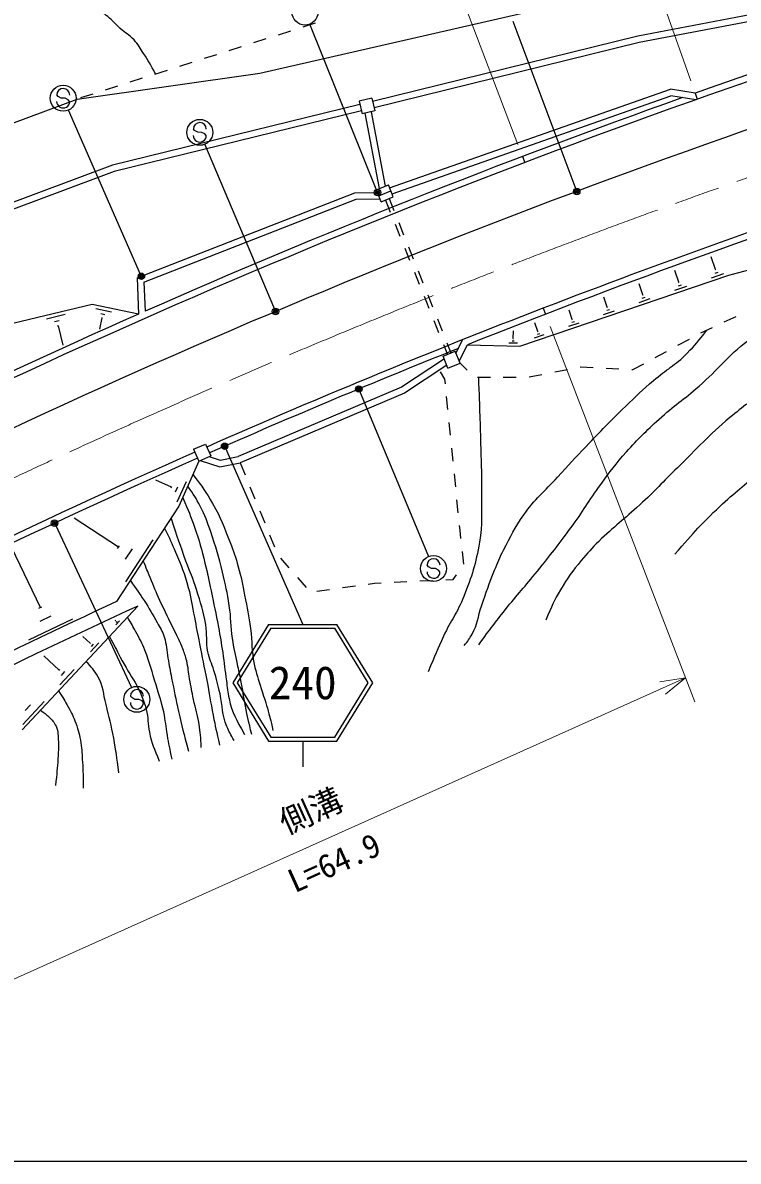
# Model space of a CAD drawing. Units: millimetres, scale not verified. Extents: x 0 to 700000, y -47500 to 447500.
# Drawn here: x 102851 to 158020, y 205000 to 292822 of the extents above; entities that cross this region are included whole.
import ezdxf
from ezdxf.enums import TextEntityAlignment as Align

# ---------------------------------------------------------------- set-up
doc = ezdxf.new("R2010")
doc.units = ezdxf.units.MM
doc.header["$LTSCALE"] = 1000
doc.header["$PDMODE"] = 32
doc.header["$PDSIZE"] = 500
doc.linetypes.add('CHAIN', pattern=[18.5, 12, -1.5, 3.5, -1.5])
for name, color, linetype, lineweight in [('M-STR-HTXT', 7, 'Continuous', 25), ('M-TTL-BAND', 7, 'Continuous', 25), ('S-TTL', 7, 'Continuous', 25)]:
    doc.layers.add(name, color=color, linetype=linetype, lineweight=lineweight)
doc.styles.add('@ＭＳ ゴシック', font='')
doc.styles.add('ＭＳ ゴシック', font='')
doc.styles.get('@ＭＳ ゴシック').set_extended_font_data('@MS Gothic')
doc.styles.get('ＭＳ ゴシック').set_extended_font_data('MS Gothic')

msp = doc.modelspace()

# ---------------------------------------------------------------- linework, layer by layer
at = {"layer": 'M-STR-HTXT'}
for p, q in [((130150, 279869), (124984, 292720)), ((145515, 279952), (140654, 292921)), ((105567, 287139), (105467, 287257)), ((105812, 286999), (105567, 287139)), ((106113, 286997), (105812, 286999)), ((106358, 286885), (106113, 286997)), ((106464, 286749), (106358, 286885)), ((111935, 273402), (106364, 286083)), ((116104, 284510), (116005, 284628)), ((116349, 284371), (116104, 284510)), ((116650, 284368), (116349, 284371)), ((116895, 284256), (116650, 284368)), ((117001, 284120), (116895, 284256)), ((122283, 270692), (116889, 283448)), ((128819, 264432), (134136, 251644)), ((118477, 260018), (124436, 246416)), ((105364, 254083), (111227, 241535)), ((134125, 250861), (134025, 250979)), ((134370, 250721), (134125, 250861)), ((134670, 250719), (134370, 250721)), ((134916, 250607), (134670, 250719)), ((135021, 250471), (134916, 250607)), ((121800, 246416), (119036, 241916)), ((121968, 246116), (119388, 241916)), ((121800, 246416), (127072, 246416)), ((121968, 246116), (126904, 246116)), ((129484, 241916), (126904, 246116)), ((129836, 241916), (127072, 246416)), ((119036, 241916), (121800, 237416)), ((119388, 241916), (121968, 237716)), ((126904, 237716), (129484, 241916)), ((127072, 237416), (129836, 241916)), ((111255, 240770), (111155, 240888)), ((111500, 240631), (111255, 240770)), ((111800, 240628), (111500, 240631)), ((112045, 240516), (111800, 240628)), ((112151, 240380), (112045, 240516)), ((121800, 237416), (127072, 237416)), ((121968, 237716), (126904, 237716)), ((124436, 237416), (124436, 235416))]:
    msp.add_line(p, q, dxfattribs=at)
for centre, radius in [((124611, 293648), 1000), ((105962, 286998), 1000), ((116500, 284369), 1000), ((130206, 279730), 150), ((130206, 279730), 120), ((130206, 279730), 90), ((130206, 279730), 60), ((130206, 279730), 30), ((145568, 279812), 150), ((145568, 279812), 120), ((145568, 279812), 90), ((145568, 279812), 60), ((145568, 279812), 30), ((111995, 273265), 150), ((111995, 273265), 120), ((111995, 273265), 90), ((111995, 273265), 60), ((111995, 273265), 30), ((122341, 270554), 150), ((122341, 270554), 120), ((122341, 270554), 90), ((122341, 270554), 60), ((122341, 270554), 30), ((128762, 264571), 150), ((128762, 264571), 120), ((128762, 264571), 90), ((128762, 264571), 60), ((128762, 264571), 30), ((118417, 260155), 150), ((118417, 260155), 120), ((118417, 260155), 90), ((118417, 260155), 60), ((118417, 260155), 30), ((105301, 254219), 150), ((105301, 254219), 120), ((105301, 254219), 90), ((105301, 254219), 60), ((105301, 254219), 30), ((134520, 250720), 1000), ((111650, 240629), 1000)]:
    msp.add_circle(centre, radius, dxfattribs=at)
for centre, start, end in [((105967, 287253), 359.55488, 179.55488), ((105964, 286753), 179.55488, 359.55488), ((116505, 284624), 359.55488, 179.55488), ((116501, 284124), 179.55488, 359.55488), ((134525, 250975), 359.55488, 179.55488), ((134521, 250475), 179.55488, 359.55488), ((111655, 240884), 359.55488, 179.55488), ((111651, 240384), 179.55488, 359.55488)]:
    msp.add_arc(centre, 500, start, end, dxfattribs=at)
for p in [(130206, 279730), (145568, 279812), (111995, 273265), (122341, 270554), (128762, 264571), (118417, 260155), (105301, 254219)]:
    msp.add_point(p, dxfattribs=at)
at = {"layer": 'M-TTL-BAND'}
msp.add_line((40000, 205000), (579000, 205000), dxfattribs=at)
at = {"layer": 'M-TTL-BAND', "color": 2, "linetype": 'CHAIN', "lineweight": 13}
msp.add_arc((357366, -285302), 600000, 108.27097, 117.67703, dxfattribs=at)
at = {"layer": 'S-TTL', "lineweight": 13}
for p, q in [((154359, 288336), (144004, 317597)), ((141031, 283443), (130001, 312440)), ((143510, 269401), (154677, 240435)), ((98188, 217259), (153958, 242302)), ((153958, 242302), (151983, 241982)), ((152407, 241038), (153958, 242302))]:
    msp.add_line(p, q, dxfattribs=at)
at = {"layer": 'S-TTL'}
for p, q in [((181896, 297841), (150276, 291778)), ((180728, 297108), (150382, 291290)), ((121118, 288941), (149201, 295370)), ((125408, 292787), (124455, 292483)), ((121597, 291573), (120644, 291270)), ((123503, 292180), (122550, 291876)), ((150276, 291778), (129822, 286759)), ((119691, 290966), (118738, 290663)), ((150382, 291290), (129941, 286273)), ((117785, 290359), (116833, 290056)), ((107047, 286939), (121118, 288941)), ((113974, 289145), (113021, 288842)), ((115880, 289752), (114927, 289449)), ((112068, 288538), (111116, 288235)), ((108257, 287324), (107304, 287021)), ((110163, 287931), (109210, 287628)), ((131141, 280086), (152786, 287701)), ((131327, 279622), (152832, 287187)), ((154693, 287393), (152786, 287701)), ((154739, 286879), (152832, 287187)), ((154693, 287393), (154860, 286922)), ((98313, 283664), (107047, 286939)), ((128851, 286520), (109759, 281835)), ((129763, 287001), (128791, 286763)), ((128791, 286763), (129030, 285792)), ((129763, 287001), (130001, 286030)), ((128970, 286035), (109907, 281356)), ((130001, 286030), (129030, 285792)), ((130348, 280037), (129246, 285845)), ((130821, 280227), (129733, 285964)), ((141386, 282509), (141564, 282041)), ((109759, 281835), (97007, 277067)), ((109907, 281356), (97075, 276558)), ((157303, 273344), (187835, 281756)), ((130120, 279946), (131048, 280318)), ((131420, 279390), (131048, 280318)), ((111684, 273143), (128456, 279706)), ((128456, 279706), (130056, 279728)), ((130492, 279017), (130120, 279946)), ((130306, 279482), (131234, 279854)), ((130492, 279017), (131420, 279390)), ((112196, 272807), (128554, 279207)), ((128554, 279207), (130406, 279233)), ((130817, 279148), (131189, 278220)), ((131096, 279259), (131468, 278331)), ((131562, 277292), (131934, 276363)), ((131840, 277403), (132212, 276475)), ((132306, 275435), (132678, 274507)), ((132585, 275547), (132957, 274619)), ((156275, 273795), (155942, 274779)), ((111684, 273143), (111783, 270347)), ((133051, 273579), (133423, 272651)), ((133329, 273691), (133701, 272763)), ((141167, 267868), (157303, 273344)), ((153444, 272809), (153133, 273723)), ((155958, 273151), (156919, 273478)), ((156237, 273514), (156477, 273596)), ((156245, 273785), (156305, 273805)), ((112196, 272807), (112276, 270564)), ((150657, 271838), (150370, 272685)), ((153141, 272196), (154057, 272506)), ((153407, 272541), (153636, 272619)), ((153415, 272799), (153472, 272818)), ((133795, 271723), (134167, 270795)), ((134074, 271834), (134446, 270906)), ((147916, 270883), (147651, 271663)), ((150370, 271255), (151240, 271551)), ((150622, 271584), (150840, 271658)), ((150630, 271829), (150684, 271847)), ((108212, 271100), (96520, 268283)), ((111783, 270347), (108212, 271100)), ((108483, 270787), (109685, 270533)), ((142970, 270801), (143150, 270334)), ((145218, 269944), (144976, 270658)), ((147642, 270330), (148469, 270610)), ((147882, 270642), (148089, 270712)), ((147890, 270875), (147941, 270892)), ((104689, 269994), (106115, 270337)), ((105309, 269766), (105666, 269852)), ((108957, 270059), (108774, 269190)), ((108870, 270391), (109171, 270328)), ((108920, 270067), (108995, 270051)), ((134540, 269866), (134912, 268938)), ((134818, 269978), (135190, 269050)), ((142563, 269019), (142343, 269668)), ((144959, 269419), (145742, 269685)), ((145186, 269715), (145382, 269781)), ((145193, 269935), (145242, 269952)), ((157824, 270150), (156919, 269724)), ((105529, 269442), (105618, 269463)), ((105573, 269453), (105938, 267940)), ((140672, 268458), (140689, 269066)), ((142319, 268523), (143059, 268775)), ((142534, 268803), (142719, 268865)), ((142540, 269011), (142586, 269027)), ((156014, 269299), (155109, 268873)), ((135284, 268010), (135592, 267244)), ((135563, 268122), (135870, 267355)), ((136257, 267330), (136790, 268379)), ((136505, 266713), (137150, 267984)), ((137150, 267984), (141167, 267868)), ((140337, 268142), (140987, 268124)), ((140586, 268298), (140748, 268293)), ((140651, 268459), (140692, 268458)), ((154228, 268401), (153348, 267925)), ((135267, 267113), (136195, 267485)), ((135639, 266185), (135267, 267113)), ((136567, 266557), (136195, 267485)), ((152469, 267450), (151589, 266974)), ((135358, 266886), (132059, 264700)), ((135548, 266412), (132296, 264258)), ((135639, 266185), (136567, 266557)), ((137128, 266011), (136567, 266557)), ((145865, 266258), (145830, 266251)), ((146828, 266208), (145865, 266258)), ((148825, 266103), (147826, 266155)), ((150709, 266498), (149875, 266047)), ((135402, 265332), (135064, 265884)), ((135437, 264981), (135402, 265332)), ((138906, 265467), (137906, 265467)), ((140906, 265467), (139906, 265467)), ((142886, 265670), (141905, 265477)), ((144849, 266058), (143868, 265864)), ((149875, 266047), (149823, 266050)), ((132059, 264700), (119459, 259359)), ((132296, 264258), (119607, 258879)), ((135636, 262991), (135537, 263986)), ((135836, 261001), (135736, 261996)), ((116023, 259921), (116938, 260325)), ((116938, 260325), (117342, 259410)), ((136035, 259011), (135936, 260006)), ((116023, 259921), (116427, 259006)), ((116427, 259006), (117342, 259410)), ((117229, 259360), (118084, 259084)), ((118084, 259084), (119459, 259359)), ((116427, 259006), (114896, 255535)), ((116541, 259056), (118054, 258568)), ((118054, 258568), (119607, 258879)), ((119612, 258881), (119991, 257955)), ((114325, 257000), (113107, 257537)), ((114767, 255861), (115464, 257442)), ((136235, 257021), (136135, 258016)), ((114303, 256951), (114347, 257049)), ((114633, 256628), (114807, 257023)), ((120369, 257030), (120748, 256104)), ((136434, 255031), (136334, 256026)), ((114896, 255535), (110089, 248175)), ((121126, 255178), (121504, 254253)), ((110232, 252373), (106822, 254600)), ((136568, 253694), (136534, 254036)), ((110791, 249707), (112897, 252932)), ((121883, 253327), (122261, 252402)), ((136639, 253042), (136568, 253694)), ((104206, 247717), (101999, 252325)), ((110166, 252272), (110298, 252473)), ((110775, 251443), (111301, 252249)), ((122717, 251524), (123377, 250772)), ((136855, 251053), (136747, 252047)), ((124036, 250020), (124696, 249269)), ((129486, 249524), (129985, 249594)), ((129985, 249594), (130480, 249617)), ((131479, 249665), (132478, 249712)), ((133477, 249760), (134476, 249808)), ((135475, 249855), (136048, 249882)), ((136048, 249882), (136292, 250231)), ((125524, 248971), (126515, 249109)), ((127505, 249248), (128495, 249386)), ((102807, 238274), (111717, 247826)), ((104100, 247667), (104312, 247768)), ((103323, 245213), (106711, 246835)), ((104188, 246668), (105035, 247073)), ((110019, 246678), (109984, 246711)), ((110010, 246669), (110028, 246688)), ((110029, 246383), (110314, 246689)), ((110059, 246569), (110131, 246645)), ((108047, 244963), (107491, 245482)), ((108027, 244942), (108068, 244985)), ((108071, 244284), (108727, 244987)), ((108141, 244712), (108305, 244887)), ((105668, 242894), (104483, 243999)), ((105633, 242857), (105702, 242931)), ((105708, 241750), (106811, 242933)), ((105826, 242470), (106102, 242766)), ((102855, 238692), (104499, 240455)), ((103031, 239764), (103442, 240205))]:
    msp.add_line(p, q, dxfattribs=at)
for radius, start, end in [(607500, 108.19935, 109.4885), (607000, 108.19935, 117.74865), (603500, 108.19935, 117.74865), (607500, 109.58666, 113.79339), (596000, 108.19935, 113.7804), (595500, 108.19935, 111.70321), (607500, 113.84417, 117.74865), (595500, 111.77607, 113.78036), (596000, 113.87654, 117.74865), (595500, 113.87658, 117.74865), (588000, 114.86861, 117.74865), (587000, 114.73881, 117.74865)]:
    msp.add_arc((357366, -285302), radius, start, end, dxfattribs=at)
for points, knots in [([(113096, 288865), (112676, 289632), (112563, 289856), (112167, 290457), (111892, 290872), (111762, 291127), (111430, 291498), (111068, 291903), (110769, 292028), (110363, 292388), (109974, 292732), (109801, 292975), (109397, 293302), (109071, 293566), (108849, 293662), (108522, 293924), (108286, 294113), (108161, 294229), (107949, 294446), (107718, 294682), (107500, 294769), (107390, 295081), (107258, 295455), (107238, 295730), (107390, 296097), (107503, 296370), (107658, 296485), (107898, 296656), (108141, 296829), (108325, 296845), (108610, 296936), (109135, 297102), (109445, 297138), (109982, 297266), (110537, 297398), (110865, 297411), (111404, 297596), (112606, 298009), (113236, 298358), (114377, 298917), (115812, 299621), (116601, 300045), (118010, 300798), (119860, 301785), (121087, 302063), (122711, 303389), (123984, 304429), (124480, 305247), (125557, 306489), (126018, 307022), (126262, 307333), (126700, 307886), (127259, 308593), (127402, 309138), (128072, 309741), (128502, 310128), (128767, 310337), (129291, 310580), (130149, 310976), (130676, 311113), (131604, 311291), (132570, 311476), (133139, 311509), (134119, 311418), (135054, 311331), (135553, 311114), (136456, 310859), (137329, 310613), (137810, 310446), (138667, 310148), (139738, 309775), (140338, 309566), (141386, 309131), (142374, 308721), (142829, 308212), (143876, 307988), (144642, 307824), (145101, 307952), (145883, 308013), (146731, 308080), (147208, 308128), (148042, 308293), (150416, 308763), (151681, 309298), (154013, 309944), (155800, 310439), (156780, 310800), (158587, 311215), (159803, 311494), (160499, 311588), (161737, 311748), (162833, 311890), (163462, 311833), (164558, 311977), (165698, 312127), (166325, 312290), (167454, 312511), (168648, 312744), (169300, 312967), (170503, 313146), (171392, 313278), (171894, 313321), (172790, 313400), (174892, 313584), (176084, 313530), (178176, 313806), (178978, 313912), (179388, 314169), (180183, 314314), (181574, 314568), (182376, 314567), (183766, 314823), (184992, 315048), (185638, 315370), (186866, 315585), (188221, 315822), (189008, 315736), (190372, 315915), (192459, 316190), (193623, 316396), (195682, 316830), (197312, 317174), (198173, 317621), (199824, 317846), (200601, 317952), (201054, 317788), (201831, 317897), (202733, 318024), (203087, 318177), (204067, 318558)], [0, 0, 0, 0, 1, 1, 1, 2, 2, 2, 3, 3, 3, 4, 4, 4, 5, 5, 5, 6, 6, 6, 7, 7, 7, 8, 8, 8, 9, 9, 9, 10, 10, 10, 11, 11, 11, 12, 12, 12, 13, 13, 13, 14, 14, 14, 15, 15, 15, 16, 16, 16, 17, 17, 17, 18, 18, 18, 19, 19, 19, 20, 20, 20, 21, 21, 21, 22, 22, 22, 23, 23, 23, 24, 24, 24, 25, 25, 25, 26, 26, 26, 27, 27, 27, 28, 28, 28, 29, 29, 29, 30, 30, 30, 31, 31, 31, 32, 32, 32, 33, 33, 33, 34, 34, 34, 35, 35, 35, 36, 36, 36, 37, 37, 37, 38, 38, 38, 39, 39, 39, 40, 40, 40, 41, 41, 41, 42, 42, 42, 43, 43, 43, 43]), ([(138008, 244845), (138974, 246155), (139235, 246503), (140055, 247540), (140995, 248728), (141587, 249340), (142534, 250522), (143567, 251810), (144150, 252529), (145121, 253863), (146054, 255144), (146481, 255929), (147421, 257205), (148162, 258210), (148566, 258787), (149397, 259720), (150321, 260757), (150889, 261295), (151912, 262235), (153064, 263294), (153825, 263754), (155001, 264786), (156517, 266115), (157161, 267098), (158774, 268306), (160117, 269312), (161007, 269674), (162403, 270606), (164233, 271828), (165146, 272673), (166965, 273911), (167905, 274551), (168400, 274968), (169409, 275492), (170553, 276087), (171239, 276340), (172462, 276750), (174490, 277428), (175667, 277678), (177744, 278187), (179057, 278508), (179780, 278775), (181121, 278941), (182389, 279098), (183123, 279060), (184391, 278905), (185539, 278765), (186176, 278579), (187265, 278187), (188245, 277834), (188718, 277457), (189672, 277037), (190738, 276567), (191354, 276348), (192438, 275923), (193543, 275491), (194144, 275196), (195277, 274845), (196285, 274533), (196850, 274312), (197900, 274199), (198820, 274099), (199199, 274116), (200271, 274199)], [0, 0, 0, 0, 1, 1, 1, 2, 2, 2, 3, 3, 3, 4, 4, 4, 5, 5, 5, 6, 6, 6, 7, 7, 7, 8, 8, 8, 9, 9, 9, 10, 10, 10, 11, 11, 11, 12, 12, 12, 13, 13, 13, 14, 14, 14, 15, 15, 15, 16, 16, 16, 17, 17, 17, 18, 18, 18, 19, 19, 19, 20, 20, 20, 21, 21, 21, 21]), ([(200218, 269724), (198736, 269965), (198303, 270060), (197092, 270350), (195152, 270815), (194087, 271184), (192231, 271913), (191066, 272370), (190469, 272756), (189323, 273258), (188515, 273612), (188077, 273851), (187239, 274126), (186263, 274447), (185703, 274643), (184679, 274734), (183446, 274843), (182739, 274838), (181510, 274690), (179641, 274466), (178626, 274107), (176823, 273562), (175575, 273184), (174892, 272912), (173698, 272390), (172705, 271956), (172161, 271677), (171224, 271131), (169578, 270174), (168804, 269405), (167188, 268397), (165757, 267505), (164924, 267057), (163455, 266227), (162194, 265514), (161426, 265221), (160200, 264448), (159041, 263717), (158433, 263239), (157379, 262364), (155699, 260971), (154910, 260020), (153343, 258502), (152198, 257392), (151606, 256719), (150435, 255637), (149217, 254513), (148452, 253974), (147266, 252816), (146708, 252271), (146418, 251941), (145921, 251340), (145231, 250507), (144861, 250017), (144315, 249083), (143802, 248206), (143650, 247851), (143187, 246740)], [0, 0, 0, 0, 1, 1, 1, 2, 2, 2, 3, 3, 3, 4, 4, 4, 5, 5, 5, 6, 6, 6, 7, 7, 7, 8, 8, 8, 9, 9, 9, 10, 10, 10, 11, 11, 11, 12, 12, 12, 13, 13, 13, 14, 14, 14, 15, 15, 15, 16, 16, 16, 17, 17, 17, 18, 18, 18, 19, 19, 19, 19]), ([(153126, 251818), (154705, 253613), (155156, 254151), (156598, 255507), (157771, 256610), (158492, 257159), (159723, 258198), (160864, 259161), (161499, 259707), (162674, 260628), (163675, 261412), (164251, 261832), (165278, 262581), (166692, 263612), (167442, 264254), (168924, 265185), (169933, 265820), (170519, 266143), (171571, 266704), (172996, 267465), (173798, 267885), (175261, 268571), (176470, 269138), (177099, 269601), (178385, 269960), (180211, 270468), (181267, 270732), (183160, 270828), (184142, 270877), (184702, 270873), (185677, 270741), (187064, 270553), (187863, 270485), (189193, 270046), (190224, 269706), (190615, 269534), (191753, 268961)], [0, 0, 0, 0, 1, 1, 1, 2, 2, 2, 3, 3, 3, 4, 4, 4, 5, 5, 5, 6, 6, 6, 7, 7, 7, 8, 8, 8, 9, 9, 9, 10, 10, 10, 11, 11, 11, 12, 12, 12, 12]), ([(136886, 244784), (137193, 245155), (137282, 245306), (137494, 245667), (137945, 246434), (137930, 246986), (138224, 247826), (138604, 248912), (138786, 249533), (139228, 250595), (139484, 251208), (139624, 251555), (139928, 252146), (140486, 253230), (140776, 253858), (141479, 254854), (142363, 256104), (143064, 256642), (144096, 257774), (144945, 258706), (145412, 259238), (146286, 260147), (147457, 261364), (148112, 262047), (149328, 263219), (150157, 264019), (150613, 264478), (151488, 265227), (152476, 266073), (153164, 266396), (154074, 267326), (154712, 267979), (154941, 268243), (155595, 269102)], [0, 0, 0, 0, 1, 1, 1, 2, 2, 2, 3, 3, 3, 4, 4, 4, 5, 5, 5, 6, 6, 6, 7, 7, 7, 8, 8, 8, 9, 9, 9, 10, 10, 10, 11, 11, 11, 11]), ([(137981, 265467), (138083, 262798), (138115, 262114), (138164, 259964), (138194, 258610), (138243, 257851), (138224, 256496), (138204, 255034), (138316, 254197), (138072, 252755), (137788, 251071), (137485, 250143), (136855, 248557), (136364, 247317), (135866, 246724), (135304, 245514), (134809, 244447), (134656, 244080), (134118, 242746)], [0, 0, 0, 0, 1, 1, 1, 2, 2, 2, 3, 3, 3, 4, 4, 4, 5, 5, 5, 6, 6, 6, 6]), ([(115973, 257976), (116730, 256980), (116962, 256652), (117490, 255736), (118130, 254624), (118373, 253935), (118836, 252738), (119114, 252016), (119264, 251607), (119468, 250861), (119701, 250011), (119785, 249523), (119958, 248658), (120157, 247659), (120268, 247098), (120406, 246088), (120553, 245025), (120481, 244407), (120692, 243355), (120844, 242598), (121020, 242197), (121243, 241458), (121421, 240867), (121544, 240542), (121712, 239948), (121900, 239285), (121950, 239059), (122140, 238235)], [0, 0, 0, 0, 1, 1, 1, 2, 2, 2, 3, 3, 3, 4, 4, 4, 5, 5, 5, 6, 6, 6, 7, 7, 7, 8, 8, 8, 9, 9, 9, 9]), ([(120508, 237909), (120258, 238964), (120189, 239247), (120019, 240112), (119868, 240881), (119820, 241320), (119672, 242090), (119578, 242578), (119506, 242847), (119407, 243334), (119249, 244114), (119139, 244547), (119019, 245333), (118870, 246315), (118929, 246882), (118775, 247863), (118614, 248883), (118487, 249449), (118244, 250453), (117947, 251679), (117762, 252363), (117347, 253554), (117071, 254343), (116920, 254792), (116531, 255532), (116201, 256159), (116055, 256383), (115575, 257074)], [0, 0, 0, 0, 1, 1, 1, 2, 2, 2, 3, 3, 3, 4, 4, 4, 5, 5, 5, 6, 6, 6, 7, 7, 7, 8, 8, 8, 9, 9, 9, 9]), ([(115181, 256182), (115651, 255119), (115783, 254807), (116102, 253900), (116475, 252845), (116627, 252233), (116898, 251147), (117105, 250316), (117191, 249843), (117367, 249005), (117596, 247915), (117738, 247306), (117938, 246210), (118079, 245440), (118152, 245007), (118265, 244232), (118387, 243389), (118434, 242914), (118550, 242070), (118625, 241527), (118638, 241218), (118754, 240683), (119002, 239539), (119303, 239123), (119937, 237929)], [0, 0, 0, 0, 1, 1, 1, 2, 2, 2, 3, 3, 3, 4, 4, 4, 5, 5, 5, 6, 6, 6, 7, 7, 7, 8, 8, 8, 8]), ([(113781, 253828), (114210, 252964), (114324, 252714), (114634, 251983), (115074, 250946), (115314, 250356), (115613, 249270), (115857, 248384), (115905, 247867), (116082, 246965), (116239, 246169), (116314, 245721), (116470, 244925), (116686, 243824), (116830, 243212), (117041, 242111), (117243, 241053), (117321, 240454), (117530, 239398), (117710, 238495), (117773, 238203), (118020, 237093)], [0, 0, 0, 0, 1, 1, 1, 2, 2, 2, 3, 3, 3, 4, 4, 4, 5, 5, 5, 6, 6, 6, 7, 7, 7, 7]), ([(119162, 237460), (118864, 237921), (118783, 238103), (118591, 238541), (118189, 239459), (118287, 240074), (118061, 241050), (117895, 241763), (117797, 242162), (117592, 242865), (117426, 243429), (117239, 243718), (117122, 244293), (116959, 245100), (117099, 245583), (116959, 246394), (116773, 247474), (116566, 248059), (116245, 249107), (115979, 249977), (115739, 250434), (115429, 251290), (114962, 252583), (114829, 253009), (114301, 254625)], [0, 0, 0, 0, 1, 1, 1, 2, 2, 2, 3, 3, 3, 4, 4, 4, 5, 5, 5, 6, 6, 6, 7, 7, 7, 8, 8, 8, 8]), ([(116612, 236909), (116572, 237761), (116557, 238021), (116449, 238724), (116334, 239475), (116177, 239878), (116021, 240621), (115891, 241241), (115827, 241590), (115715, 242213), (115618, 242753), (115617, 243065), (115491, 243600), (115402, 243975), (115325, 244179), (115185, 244538), (114967, 245092), (114805, 245386), (114552, 245925), (114124, 246838), (113846, 247331), (113430, 248250), (113120, 248937), (112967, 249330), (112676, 250025), (112465, 250528), (112398, 250686), (112139, 251313)], [0, 0, 0, 0, 1, 1, 1, 2, 2, 2, 3, 3, 3, 4, 4, 4, 5, 5, 5, 6, 6, 6, 7, 7, 7, 8, 8, 8, 9, 9, 9, 9]), ([(111145, 249793), (111668, 249068), (111812, 248866), (112207, 248250), (112621, 247603), (112841, 247233), (113206, 246557), (113434, 246134), (113617, 245916), (113757, 245456), (113947, 244829), (113927, 244448), (114042, 243804), (114149, 243205), (114210, 242870), (114328, 242274), (114526, 241268), (114633, 240704), (114858, 239704), (115131, 238493), (115240, 238100), (115633, 236624)], [0, 0, 0, 0, 1, 1, 1, 2, 2, 2, 3, 3, 3, 4, 4, 4, 5, 5, 5, 6, 6, 6, 7, 7, 7, 7]), ([(114369, 236012), (114181, 236904), (114131, 237140), (114002, 237868), (113877, 238567), (113872, 238970), (113716, 239663), (113530, 240487), (113368, 240934), (113124, 241743), (112809, 242793), (112674, 243398), (112268, 244415), (112038, 244991), (111869, 245298), (111574, 245843), (111332, 246291), (111243, 246441), (110918, 246970)], [0, 0, 0, 0, 1, 1, 1, 2, 2, 2, 3, 3, 3, 4, 4, 4, 5, 5, 5, 6, 6, 6, 6]), ([(109537, 245489), (109946, 244715), (110048, 244513), (110371, 243885), (111176, 242320), (111931, 241551), (112370, 239846), (112542, 239176), (112469, 238768), (112614, 238092), (112808, 237196), (112961, 236870), (113369, 235869)], [0, 0, 0, 0, 1, 1, 1, 2, 2, 2, 3, 3, 3, 4, 4, 4, 4]), ([(110248, 234971), (110095, 236237), (110052, 236594), (109861, 237623), (109669, 238651), (109535, 239223), (109269, 240234), (109045, 241085), (109088, 241641), (108637, 242396), (108343, 242888), (108180, 243096), (107724, 243546)], [0, 0, 0, 0, 1, 1, 1, 2, 2, 2, 3, 3, 3, 4, 4, 4, 4]), ([(105611, 241280), (105980, 240712), (106089, 240545), (106352, 240050), (106608, 239569), (106761, 239299), (106944, 238786), (107148, 238212), (107237, 237878), (107331, 237276), (107422, 236700), (107418, 236370), (107454, 235787), (107502, 235008), (107501, 234748), (107515, 233788)], [0, 0, 0, 0, 1, 1, 1, 2, 2, 2, 3, 3, 3, 4, 4, 4, 5, 5, 5, 5]), ([(104220, 239789), (104529, 239579), (104636, 239502), (104863, 239275), (105113, 239026), (105272, 238883), (105414, 238561), (105606, 238126), (105559, 237832), (105598, 237358), (105638, 236857), (105582, 236574), (105557, 236073), (105516, 235250), (105479, 234977), (105373, 233972)], [0, 0, 0, 0, 1, 1, 1, 2, 2, 2, 3, 3, 3, 4, 4, 4, 5, 5, 5, 5])]:
    msp.add_open_spline(points, degree=3, knots=knots, dxfattribs=at)

# ---------------------------------------------------------------- texts
at = {"layer": 'M-STR-HTXT', "style": 'ＭＳ ゴシック'}
msp.add_text('240', height=2566, dxfattribs=at).set_placement((124436, 241916), align=Align.MIDDLE_CENTER)
at = {"layer": 'S-TTL', "style": 'ＭＳ ゴシック'}
msp.add_text('側溝', height=1833, rotation=24.182, dxfattribs=at).set_placement((125663, 230693), align=Align.BOTTOM_CENTER)
at = {"layer": 'S-TTL', "style": '@ＭＳ ゴシック'}
msp.add_text('L=64.9', height=1833, rotation=24.182, dxfattribs=at).set_placement((126483, 228868), align=Align.TOP_CENTER)

doc.saveas('drawing.dxf')
